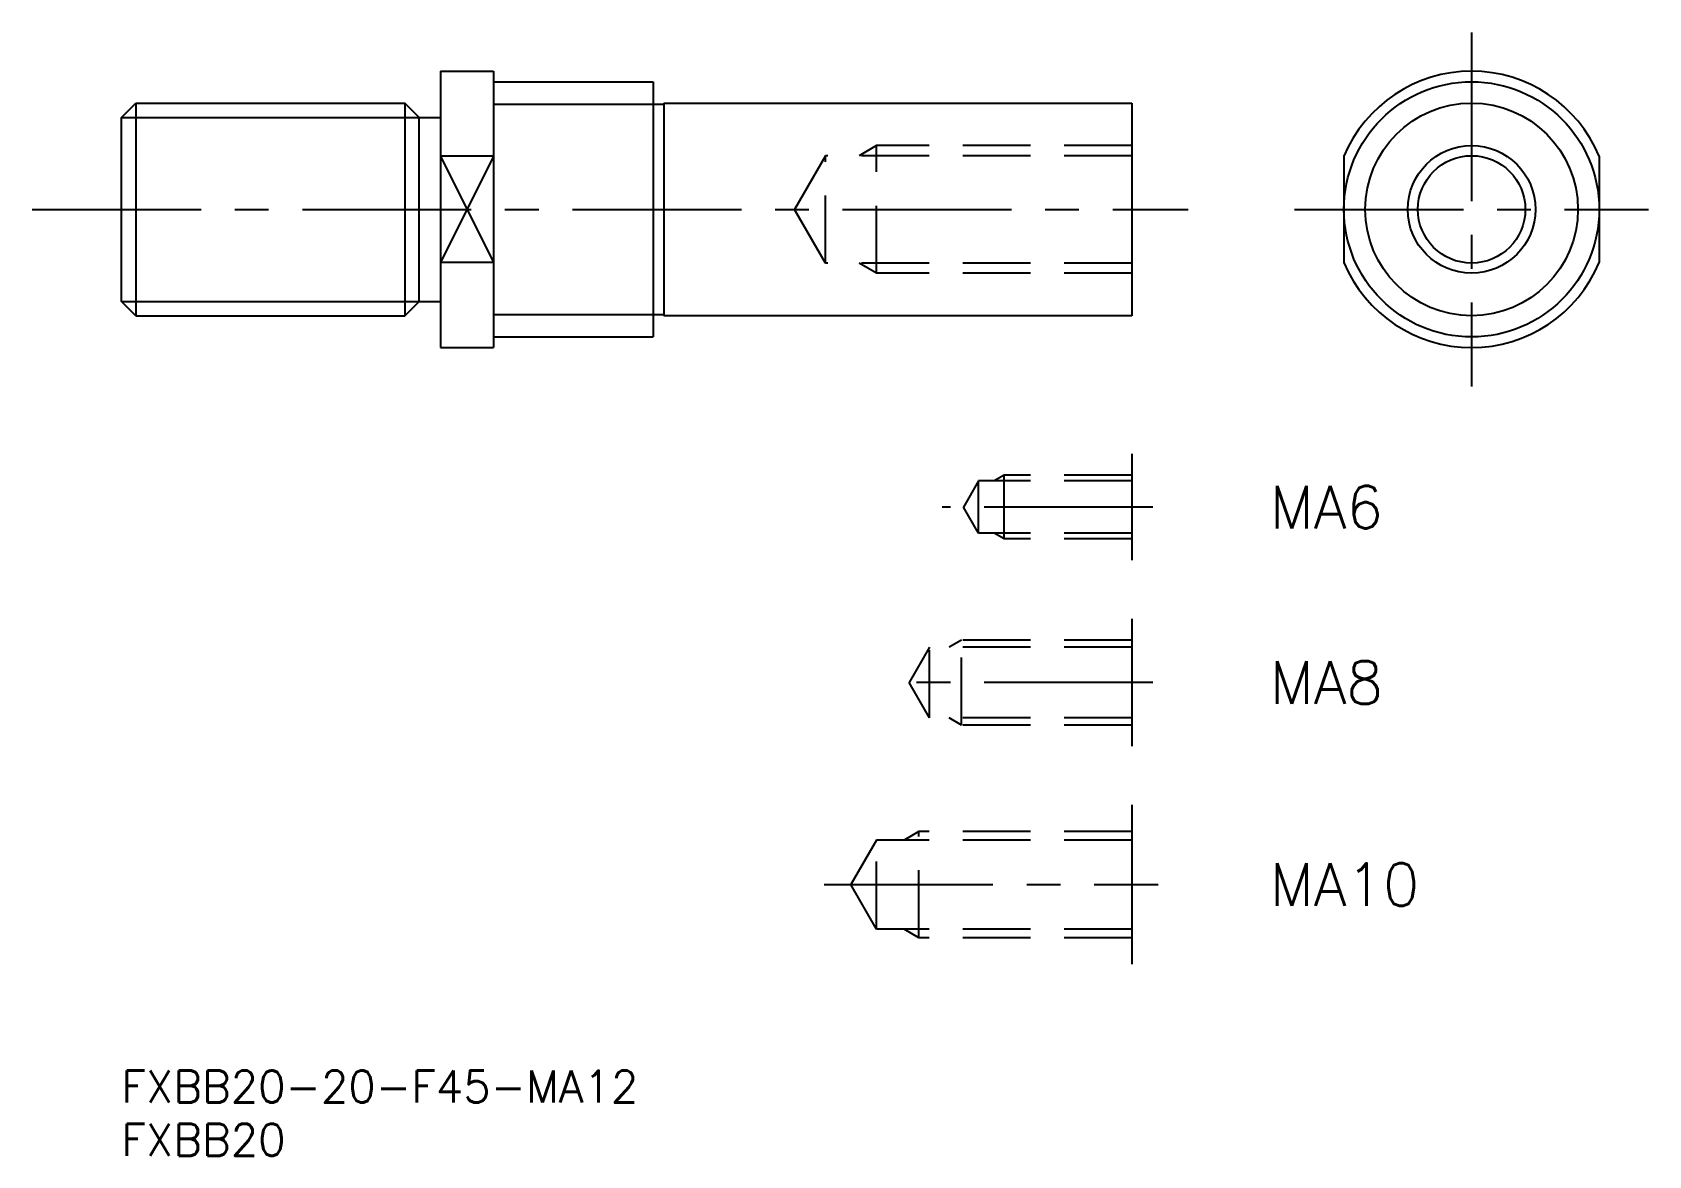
# Model space of a CAD drawing. Extents: x -8 to 144, y -8 to 98.
import ezdxf

# ---------------------------------------------------------------- set-up
doc = ezdxf.new("R2010")
doc.units = 0
doc.header["$LTSCALE"] = 0.5
doc.linetypes.add('CENTER', pattern=[50.8, 31.75, -6.35, 6.35, -6.35])
doc.linetypes.add('DASHED', pattern=[19.05, 12.7, -6.35])
for name, color, linetype in [('MSM_CENTER', 1, 'CENTER'), ('MSM_CONTINUOUS', 7, 'CONTINUOUS'), ('MSM_DASHED', 4, 'DASHED'), ('MSM_NARROW', 5, 'CONTINUOUS'), ('MSM_PART_NUMBER', 7, 'CONTINUOUS')]:
    doc.layers.add(name, color=color, linetype=linetype)
doc.styles.get("Standard").update_dxf_attribs({"font": 'txt.shx', "height": 3, "bigfont": 'bigfont.shx'})

# ---------------------------------------------------------------- blocks, each defined once
blk = doc.blocks.new('*U5')
at = {"layer": 'MSM_PART_NUMBER'}
blk.add_text('FXBB20-20-F45-MA12', height=3, dxfattribs=at).set_placement((0, -3))
blk = doc.blocks.new('*U6')
at = {"layer": 'MSM_PART_NUMBER'}
blk.add_text('FXBB20', height=3, dxfattribs=at).set_placement((0, -8))
blk = doc.blocks.new('*U7')
at = {"layer": 'MSM_PART_NUMBER'}
blk.add_text('MA10', height=4, dxfattribs=at).set_placement((108, 15.5))
blk = doc.blocks.new('*U8')
at = {"layer": 'MSM_PART_NUMBER'}
blk.add_text('MA8', height=4, dxfattribs=at).set_placement((108, 34.5))
blk = doc.blocks.new('*U9')
at = {"layer": 'MSM_PART_NUMBER'}
blk.add_text('MA6', height=4, dxfattribs=at).set_placement((108, 51))

msp = doc.modelspace()

# ---------------------------------------------------------------- linework, layer by layer
at = {"layer": 'MSM_CENTER'}
for p, q in [((126.96, 97.65), (126.96, 64.35)), ((-8.38, 81), (100.31, 81)), ((110.31, 81), (143.61, 81)), ((97, 53), (77.18, 53)), ((97, 36.5), (72.08, 36.5)), ((66.08, 17.5), (97.5, 17.5))]:
    msp.add_line(p, q, dxfattribs=at)
at = {"layer": 'MSM_CONTINUOUS'}
for p, q in [((30, 94), (30, 68)), ((30, 94), (35, 94)), ((35, 94), (35, 68)), ((35, 93), (50, 93)), ((50, 93), (50, 69)), ((0, 89.65), (1.35, 91)), ((1.35, 91), (26.65, 91)), ((1.35, 91), (1.35, 71)), ((28, 89.65), (26.65, 91)), ((26.65, 91), (26.65, 71)), ((35, 90.9), (51, 90.9)), ((51, 91), (95, 91)), ((51, 91), (51, 71)), ((95, 91), (95, 71)), ((0, 72.35), (0, 89.65)), ((28, 72.35), (28, 89.65)), ((28, 89.65), (30, 89.65)), ((35, 86), (30, 86)), ((114.96, 86), (114.96, 76)), ((138.96, 86), (138.96, 76)), ((35, 76), (30, 76)), ((1.35, 71), (0, 72.35)), ((26.65, 71), (28, 72.35)), ((28, 72.35), (30, 72.35)), ((1.35, 71), (26.65, 71)), ((35, 71.1), (51, 71.1)), ((95, 71), (51, 71)), ((35, 69), (50, 69)), ((30, 68), (35, 68)), ((95, 58), (95, 48)), ((95, 42.5), (95, 30.5)), ((95, 25), (95, 10))]:
    msp.add_line(p, q, dxfattribs=at)
for radius in [12, 10, 5.05]:
    msp.add_circle((126.96, 81), radius, dxfattribs=at)
for start, end in [(22.6199, 157.3801), (202.6199, 337.3801)]:
    msp.add_arc((126.96, 81), 13, start, end, dxfattribs=at)
at = {"layer": 'MSM_DASHED'}
for p, q in [((71, 87), (69.36, 86.05)), ((71, 75), (71, 87)), ((95, 87), (71, 87)), ((66.2, 86.05), (63.28, 81)), ((66.2, 75.95), (66.2, 86.05)), ((95, 86.05), (66.2, 86.05)), ((66.2, 75.95), (63.28, 81)), ((95, 75.95), (66.2, 75.95)), ((71, 75), (69.36, 75.95)), ((95, 75), (71, 75)), ((80.6, 55.46), (79.18, 53)), ((95, 55.46), (80.6, 55.46)), ((80.6, 50.54), (80.6, 55.46)), ((83, 56), (82.06, 55.46)), ((95, 56), (83, 56)), ((83, 50), (83, 56)), ((80.6, 50.54), (79.18, 53)), ((95, 50.54), (80.6, 50.54)), ((83, 50), (82.06, 50.54)), ((95, 50), (83, 50)), ((76, 39.82), (74.08, 36.5)), ((76, 33.18), (76, 39.82)), ((95, 39.82), (76, 39.82)), ((79, 40.5), (77.83, 39.82)), ((79, 32.5), (79, 40.5)), ((95, 40.5), (79, 40.5)), ((76, 33.18), (74.08, 36.5)), ((95, 33.18), (76, 33.18)), ((79, 32.5), (77.83, 33.18)), ((95, 32.5), (79, 32.5)), ((71, 21.69), (68.58, 17.5)), ((71, 13.31), (71, 21.69)), ((95, 21.69), (71, 21.69)), ((75, 22.5), (73.59, 21.69)), ((75, 12.5), (75, 22.5)), ((95, 22.5), (75, 22.5)), ((71, 13.31), (68.58, 17.5)), ((95, 13.31), (71, 13.31)), ((75, 12.5), (73.59, 13.31)), ((95, 12.5), (75, 12.5))]:
    msp.add_line(p, q, dxfattribs=at)
at = {"layer": 'MSM_NARROW'}
for p, q in [((0, 89.65), (28, 89.65)), ((30, 86), (35, 76)), ((35, 86), (30, 76)), ((0, 72.35), (28, 72.35))]:
    msp.add_line(p, q, dxfattribs=at)
msp.add_circle((126.96, 81), 6, dxfattribs=at)

# ---------------------------------------------------------------- block references
at = {"layer": 'MSM_CONTINUOUS'}
for name in ['*U9', '*U8', '*U7', '*U5', '*U6']:
    msp.add_blockref(name, (0, 0), dxfattribs=at)

doc.saveas('drawing.dxf')
